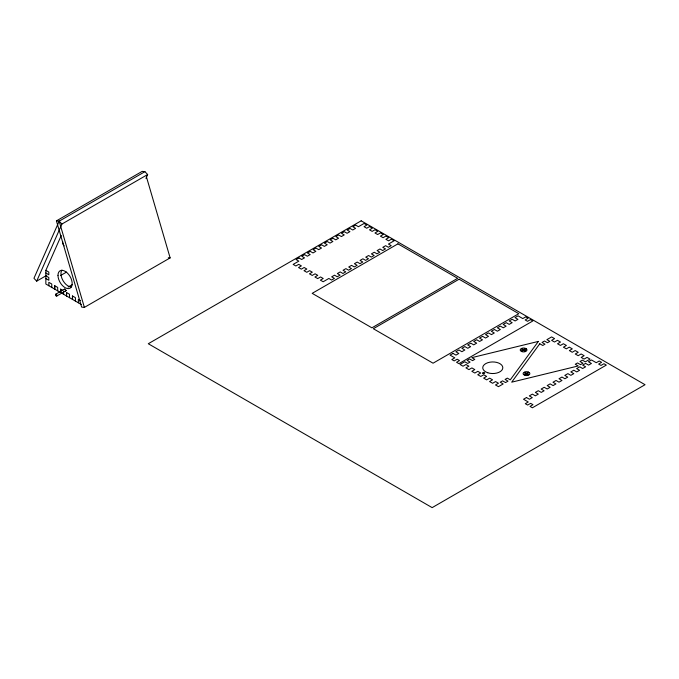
<?xml version="1.0" encoding="UTF-8"?>
<svg xmlns="http://www.w3.org/2000/svg" width="679" height="679" viewBox="0 0 679 679"><rect width="100%" height="100%" fill="white"/><g stroke="black" fill="none" stroke-linecap="round" stroke-linejoin="round"><path stroke-width="1.02" d="M145.943 178.407L147.657 174.537L144.916 171.668L59.166 221.176L33.95 278.288L36.691 281.148L46.724 275.36M36.691 281.148L61.908 224.045L147.657 174.537M59.947 292.157L45.858 284.017L45.858 270.361L61.237 235.537M146.401 176.744L170.132 257.893L84.383 307.4L81.641 307.103L56.425 220.879L142.183 171.371L144.916 171.668M60.643 275.487L66.559 272.067M55.686 294.236L64.556 289.118M68.104 287.064L72.543 284.509M56.73 296.052L66.491 290.417M56.425 220.879L59.166 221.176L61.908 224.045M168.307 257.697L170.132 257.893M45.858 270.361L48.82 272.067L48.82 274.8L45.858 272.958M45.858 275.827L48.82 277.533L48.82 280.266L45.858 278.56M62.875 290.434L60.584 289.11L60.584 292.522M80.623 300.67L78.331 299.346L78.441 302.834M61.339 292.955L81.344 304.506M59.166 221.176L84.383 307.4M75.428 301.094L75.428 297.674L72.415 295.934L72.415 299.354M72.534 296.002L72.534 299.422M69.513 297.674L69.513 294.262L66.5 292.522L66.5 295.934M66.618 292.59L66.618 296.002M63.605 291.698L63.605 294.262M60.703 289.178L60.703 292.59M57.69 290.85L57.69 287.438L54.668 285.689L54.668 289.11M54.787 285.757L54.787 289.178M51.774 287.438L51.774 284.017L48.82 282.311L48.88 285.757M71.584 286.911A10.032 5.797 60 0 1 63.02 280.656A10.032 5.797 60 0 1 61.891 270.115M64.344 289.594A1.044 0.603 60 0 1 65.014 289.135A1.044 0.603 60 0 1 65.812 290.289A1.044 0.603 60 0 1 65.269 290.96M64.174 245.9A3.344 1.935 60 0 1 62.731 242.904M62.731 242.191A3.344 1.935 60 0 1 62.799 241.877M538.371 341.418L510.277 379.833L507.323 378.127L505.074 379.425L508.028 381.131L505.549 382.566L502.587 380.86L500.228 382.226L503.181 383.932L498.454 386.665L495.492 384.959L498.454 383.245L495.551 381.573L492.598 383.279L489.576 381.539L492.538 379.833L489.635 378.161L486.682 379.867L483.669 378.127L486.622 376.421L483.728 374.749L480.766 376.455L477.753 374.715L480.707 373.009L477.812 371.328L474.859 373.043L471.837 371.294L474.799 369.588L471.897 367.916L468.943 369.622L465.921 367.882L468.883 366.176L465.981 364.504L463.027 366.21L460.014 364.47L464.742 361.737L467.695 363.443L470.063 362.077L467.11 360.371L469.588 358.936L472.55 360.642L474.799 359.344L471.837 357.638L538.371 341.418M539.788 343.761L511.694 382.175L578.228 365.956L575.266 364.25L577.515 362.951L580.477 364.657L582.955 363.223L580.002 361.517L582.37 360.15L585.323 361.856L590.051 359.123L587.038 357.383L584.084 359.089L581.182 357.417L584.144 355.711L581.122 353.971L578.168 355.677L575.266 354.005L578.228 352.299L575.206 350.551L572.253 352.265L569.358 350.585L572.312 348.879L569.299 347.139L566.337 348.845L563.443 347.173L566.396 345.467L563.383 343.727L560.43 345.433L557.527 343.761L560.481 342.055L557.467 340.315L554.514 342.021L551.611 340.349L554.573 338.634L551.611 336.928L546.884 339.661L549.837 341.367L547.478 342.734L544.516 341.028L542.037 342.462L544.991 344.168L542.742 345.467L539.788 343.761M361.186 220.819L148.285 343.735L432.15 507.629L645.05 384.713L361.186 220.819M298.93 257.918L296.086 259.556L298.819 261.135L293.141 264.411L295.874 265.99L298.709 264.352L301.383 265.896L298.548 267.534L301.332 269.139L304.167 267.501L306.84 269.045L304.005 270.683L306.789 272.296L309.624 270.649L312.306 272.194L309.463 273.832L312.247 275.445L315.09 273.807L317.764 275.351L314.92 276.99L317.704 278.594L320.547 276.956L323.221 278.5L320.386 280.138L323.17 281.751L328.84 278.466L331.573 280.045L334.408 278.407L331.683 276.828L334.518 275.19L337.251 276.769L340.086 275.131L337.361 273.552L340.196 271.914L342.929 273.493L345.764 271.855L343.039 270.276L345.874 268.638L348.607 270.208L351.442 268.57L348.717 267L351.552 265.362L354.285 266.932L357.12 265.294L354.396 263.715L357.23 262.077L359.963 263.656L362.798 262.018L360.065 260.439L362.909 258.801L365.633 260.38L368.476 258.741L365.743 257.163L368.587 255.525L371.311 257.103L374.154 255.465L371.421 253.887L374.265 252.248L376.989 253.819L379.833 252.181L377.1 250.61L379.943 248.972L382.667 250.543L385.511 248.904L382.778 247.334L385.621 245.688L388.346 247.266L391.189 245.628L388.456 244.05L394.134 240.773L391.401 239.195L388.566 240.841L385.893 239.297L388.728 237.658L385.944 236.046L383.109 237.684L380.435 236.139L383.27 234.501L380.486 232.897L377.643 234.535L374.969 232.99L377.813 231.352L375.029 229.74L372.185 231.386L369.512 229.842L372.355 228.203L369.571 226.591L366.728 228.229L364.054 226.684L366.889 225.046L364.105 223.442L358.427 226.718L355.703 225.139L352.859 226.778L355.592 228.356L352.757 229.994L350.024 228.424L347.19 230.062L349.914 231.632L347.079 233.27L344.346 231.7L341.512 233.338L344.236 234.909L341.401 236.555L338.668 234.976L335.833 236.615L338.558 238.193L335.723 239.831L332.99 238.253L330.155 239.891L332.88 241.469L330.045 243.107L327.312 241.529L324.477 243.167L327.202 244.746L324.367 246.384L321.634 244.805L318.799 246.452L321.532 248.022L318.689 249.66L315.964 248.09L313.121 249.728L315.854 251.298L313.011 252.944L310.286 251.366L307.443 253.004L310.176 254.583L307.332 256.221L304.608 254.642L301.765 256.28L304.498 257.859L301.654 259.497L298.93 257.918M397.936 243.846L312.187 293.353L371.905 327.83L457.654 278.322L397.936 243.846M459.097 279.205L373.34 328.721L433.058 363.197L518.815 313.69L459.097 279.205M453.012 353.403L450.058 355.109L454.786 357.841L451.832 359.547L454.192 360.914L457.154 359.208L459.513 360.574L456.56 362.28L458.928 363.647L532.845 320.963L530.486 319.605L527.524 321.311L525.164 319.945L528.118 318.239L525.75 316.872L522.796 318.578L518.069 315.845L514.988 317.619L517.95 319.325L515.106 320.963L512.153 319.257L509.191 320.963L512.153 322.678L509.191 324.384L506.237 322.678L503.164 324.452L506.118 326.158L503.283 327.796L500.321 326.09L497.368 327.796L500.321 329.502L497.368 331.208L494.405 329.502L491.333 331.276L494.287 332.982L491.452 334.628L488.498 332.914L485.536 334.628L488.498 336.334L485.536 338.04L482.582 336.334L479.51 338.108L482.463 339.814L479.62 341.452L476.666 339.746L473.713 341.452L476.666 343.158L473.713 344.864L470.751 343.158L467.678 344.932L470.632 346.646L467.797 348.285L464.843 346.579L461.881 348.285L464.843 349.991L461.881 351.697L458.928 349.991L455.847 351.764L458.809 353.47L455.965 355.109L453.012 353.403M522.966 349.957L520.929 351.136A3.344 1.935 0 0 1 520.929 348.785L522.966 349.957M525.622 348.429L523.585 349.6L521.548 348.429A3.344 1.935 0 0 1 525.622 348.429M523.585 350.313L521.548 351.493A3.344 1.935 0 0 0 525.622 351.493L523.585 350.313M526.242 348.785L524.205 349.957L526.242 351.136A3.344 1.935 0 0 0 526.242 348.785M525.86 373.637L523.823 374.808A3.344 1.935 0 0 1 523.823 372.457L525.86 373.637M528.517 372.1L526.48 373.28L524.443 372.1A3.344 1.935 0 0 1 528.517 372.1M526.48 373.993L524.443 375.164A3.344 1.935 0 0 0 528.517 375.164L526.48 373.993M529.136 372.457L527.099 373.637L529.136 374.808A3.344 1.935 0 0 0 529.136 372.457M526.48 397.538L523.526 399.244L528.254 401.976L525.3 403.682L527.659 405.049L530.622 403.343L532.981 404.709L530.027 406.415L532.395 407.782L606.322 365.098L603.954 363.732L600.991 365.438L598.632 364.071L601.586 362.365L599.217 360.999L596.264 362.713L591.536 359.98L588.455 361.754L591.417 363.46L588.574 365.098L585.621 363.392L582.658 365.098L585.621 366.804L582.658 368.51L579.705 366.804L576.632 368.578L579.586 370.293L576.751 371.931L573.789 370.225L570.835 371.931L573.789 373.637L570.835 375.343L567.873 373.637L564.801 375.411L567.763 377.117L564.92 378.755L561.966 377.049L559.004 378.755L561.966 380.461L559.004 382.175L556.05 380.461L552.978 382.243L555.931 383.949L553.096 385.587L550.134 383.881L547.181 385.587L550.134 387.293L547.181 388.999L544.219 387.293L541.146 389.067L544.1 390.773L541.265 392.411L538.311 390.705L535.349 392.411L538.311 394.126L535.349 395.832L532.395 394.126L529.314 395.899L532.277 397.605L529.433 399.244L526.48 397.538M483.117 373.543A1.044 0.603 0 0 0 484.687 373.017A1.044 0.603 0 0 0 483.117 372.499A1.044 0.603 0 0 0 483.117 373.543M487.76 372.763A10.032 5.797 0 0 0 502.816 367.746A10.032 5.797 0 0 0 487.76 362.722A10.032 5.797 0 0 0 487.76 372.763M55.474 294.72A1.044 0.603 60 0 0 56.578 296.095A1.044 0.603 60 0 0 56.578 294.618A1.044 0.603 60 0 0 55.474 294.72M57.987 275.377A10.032 5.797 60 0 0 68.63 288.617A10.032 5.797 60 0 0 68.63 274.418A10.032 5.797 60 0 0 57.987 275.377"/></g></svg>
